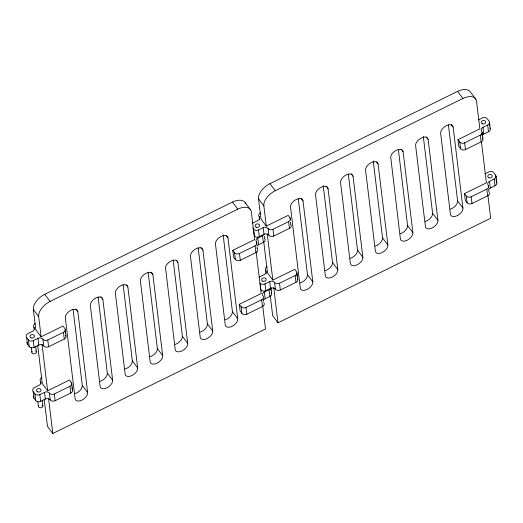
<?xml version="1.0" encoding="UTF-8"?>
<svg xmlns="http://www.w3.org/2000/svg" width="523" height="523" viewBox="0 0 523 523"><rect width="100%" height="100%" fill="white"/><g stroke="black" fill="none" stroke-linecap="round" stroke-linejoin="round"><path stroke-width="0.78" d="M27 342.454A3.609 2.805 -6.9 0 0 27.438 344.206L29.21 346.572A3.609 2.805 -6.9 0 0 34.113 347.396L38.807 345.095A3.609 2.805 -6.9 0 1 43.71 345.919A3.609 2.805 -6.9 0 0 48.613 346.742L64.251 339.061L63.433 332.314A3.609 2.805 -6.9 0 0 64.787 328.411L63.008 326.045L41.114 336.812L35.793 329.719L33.341 309.479A14.428 8.263 -36.9 0 1 44.762 294.338L232.421 202.094A14.428 8.263 -36.9 0 1 245.771 203.813M290.245 219.961L289.971 217.712L288.199 215.352L266.305 226.113L260.977 219.019L258.525 198.786A14.428 8.263 -36.9 0 1 269.953 183.645L457.605 91.394A14.428 8.263 -36.9 0 1 470.497 92.12L475.825 99.213M41.114 336.812L38.669 316.572A14.428 8.263 -36.9 0 1 50.09 301.431L237.743 209.18A14.428 8.263 -36.9 0 1 251.341 212.024L254.675 239.567L232.781 250.334L233.598 257.074L235.376 259.441A3.609 2.805 -6.9 0 0 240.279 260.271L255.917 252.583A3.609 2.805 -6.9 0 0 257.623 249.34M266.305 226.113L263.854 205.879A14.428 8.263 -36.9 0 1 275.275 190.732L462.933 98.487A14.428 8.263 -36.9 0 1 476.531 101.331L479.866 128.874L457.971 139.634L458.789 146.381L460.56 148.748A3.609 2.805 -6.9 0 0 465.463 149.571L481.101 141.883A3.609 2.805 -6.9 0 0 482.454 137.98M478.336 119.917L482.356 117.937A3.609 2.805 -6.9 0 1 487.259 118.767L489.038 121.127A3.609 2.805 -6.9 0 1 487.684 125.03L488.502 131.776L483.808 134.084A3.609 2.805 -6.9 0 0 482.114 135.862M35.368 323.449A3.609 2.805 -6.9 0 0 34.015 327.352A3.609 2.805 -6.9 0 1 32.661 331.255L27.974 333.563A3.609 2.805 -6.9 0 0 26.621 337.459L28.392 339.826A3.609 2.805 -6.9 0 0 33.295 340.656L37.989 338.348A3.609 2.805 -6.9 0 1 42.893 339.172A3.609 2.805 -6.9 0 0 47.796 340.002L63.433 332.314M252.694 227.95L253.583 229.133A3.609 2.805 -6.9 0 0 258.486 229.957L263.174 227.649A3.609 2.805 -6.9 0 1 268.077 228.479A3.609 2.805 -6.9 0 0 272.98 229.303L288.618 221.615A3.609 2.805 -6.9 0 0 289.971 217.712M253.583 229.133L254.4 235.873A3.609 2.805 -6.9 0 0 259.297 236.703L263.991 234.396A3.609 2.805 -6.9 0 1 268.894 235.219A3.609 2.805 -6.9 0 0 273.797 236.05L289.435 228.361A3.609 2.805 -6.9 0 0 290.991 224.779M255.917 252.583L255.1 245.836A3.609 2.805 -6.9 0 0 256.453 241.933A3.609 2.805 -6.9 0 1 257.806 238.03L262.494 235.729A3.609 2.805 -6.9 0 0 264.187 233.944M481.101 141.883L480.284 135.137A3.609 2.805 -6.9 0 0 481.637 131.24A3.609 2.805 -6.9 0 1 482.99 127.337L487.684 125.03M232.781 250.334L234.559 252.694A3.609 2.805 -6.9 0 0 239.462 253.524L255.1 245.836M457.971 139.634L459.743 142.001A3.609 2.805 -6.9 0 0 464.646 142.825L480.284 135.137M257.081 246.202A3.609 2.805 -6.9 0 1 258.624 244.777L263.311 242.469A3.609 2.805 -6.9 0 0 264.867 238.893M484.867 173.878L488.887 171.897A3.609 2.805 -6.9 0 1 493.79 172.727L495.562 175.087L495.837 177.336M41.899 377.416A3.609 2.805 -6.9 0 0 40.546 381.313A3.609 2.805 -6.9 0 1 39.192 385.216L34.498 387.523A3.609 2.805 -6.9 0 0 33.152 391.426L34.923 393.786A3.609 2.805 -6.9 0 0 39.826 394.617L44.52 392.309A3.609 2.805 -6.9 0 1 49.423 393.133A3.609 2.805 -6.9 0 0 54.327 393.963L69.964 386.275A3.609 2.805 -6.9 0 0 71.318 382.372L69.539 380.012L47.645 390.773L42.317 383.679L37.669 345.265M297.319 278.419A3.609 2.805 -6.9 0 1 295.966 282.322L280.328 290.01A3.609 2.805 -6.9 0 1 275.425 289.186A3.609 2.805 -6.9 0 0 270.522 288.356L265.828 290.664A3.609 2.805 -6.9 0 1 260.925 289.834L260.114 283.093A3.609 2.805 -6.9 0 0 265.011 283.917L269.705 281.609A3.609 2.805 -6.9 0 1 274.608 282.44A3.609 2.805 -6.9 0 0 279.511 283.263L295.149 275.575A3.609 2.805 -6.9 0 0 296.502 271.679L294.724 269.312L272.836 280.073L267.508 272.98L263.729 241.77M33.152 391.426L33.962 398.166L35.741 400.533A3.609 2.805 -6.9 0 0 40.644 401.357L45.338 399.056A3.609 2.805 -6.9 0 1 50.241 399.879A3.609 2.805 -6.9 0 0 55.137 400.71L70.782 393.021A3.609 2.805 -6.9 0 0 72.481 389.785M263.801 302.64A3.609 2.805 -6.9 0 1 262.448 306.543L246.81 314.231A3.609 2.805 -6.9 0 1 241.907 313.401L240.129 311.041L239.312 304.294L261.206 293.534L256.172 251.916M262.448 306.543L261.631 299.797A3.609 2.805 -6.9 0 0 262.984 295.894A3.609 2.805 -6.9 0 1 264.337 291.991L269.025 289.69A3.609 2.805 -6.9 0 0 270.718 287.911M489.338 192.608A3.609 2.805 -6.9 0 1 487.632 195.844L471.994 203.532A3.609 2.805 -6.9 0 1 467.091 202.708L465.32 200.342L464.502 193.595L486.397 182.834L481.356 141.223M487.632 195.844L486.815 189.104A3.609 2.805 -6.9 0 0 488.168 185.201A3.609 2.805 -6.9 0 1 489.521 181.298L494.215 178.99A3.609 2.805 -6.9 0 0 495.562 175.087M239.312 304.294L241.09 306.655A3.609 2.805 -6.9 0 0 245.993 307.485L261.631 299.797M464.502 193.595L466.274 195.962A3.609 2.805 -6.9 0 0 471.177 196.785L486.815 189.104M263.363 300.882A3.609 2.805 -6.9 0 1 265.148 298.738L269.842 296.436A3.609 2.805 -6.9 0 0 271.195 292.534M488.802 189.47A3.609 2.805 -6.9 0 1 490.339 188.045L495.026 185.737A3.609 2.805 -6.9 0 0 496.589 182.154M44.2 399.219L47.488 426.402L52.816 433.489L265.494 328.941L262.696 305.85M270.26 295.717L272.679 315.702L278.001 322.796L490.679 218.248L487.887 195.157M457.605 91.394L462.933 98.487M451.205 124.539L453.14 127.122L462.94 208.062A7.211 4.132 -36.9 0 1 457.226 215.633A7.211 4.132 -36.9 0 1 450.427 214.214L440.634 133.273A7.211 4.132 -36.9 0 1 446.341 125.697A7.211 4.132 -36.9 0 1 453.14 127.122M426.186 136.843L428.121 139.419L437.914 220.36A7.211 4.132 -36.9 0 1 432.207 227.936A7.211 4.132 -36.9 0 1 425.408 226.511L415.608 145.571A7.211 4.132 -36.9 0 1 421.322 138A7.211 4.132 -36.9 0 1 428.121 139.419M448.407 124.886L457.612 200.969L462.94 208.062M401.167 149.14L403.102 151.722L412.895 232.663A7.211 4.132 -36.9 0 1 407.188 240.234A7.211 4.132 -36.9 0 1 400.383 238.815L390.661 156.599A7.211 4.132 -36.9 0 1 397.12 149.938A7.211 4.132 -36.9 0 1 403.102 151.722M423.284 136.372L432.593 213.273L437.914 220.36M376.625 162.084L378.083 164.019L387.876 244.96A7.211 4.132 -36.9 0 1 382.163 252.531A7.211 4.132 -36.9 0 1 375.364 251.112L365.57 170.171A7.211 4.132 -36.9 0 1 371.278 162.594A7.211 4.132 -36.9 0 1 378.083 164.019M398.363 149.486L407.567 225.57L412.895 232.663M351.123 173.741L353.058 176.316L362.857 257.264A7.211 4.132 -36.9 0 1 357.144 264.834A7.211 4.132 -36.9 0 1 350.345 263.409L340.551 182.468A7.211 4.132 -36.9 0 1 346.259 174.898A7.211 4.132 -36.9 0 1 353.058 176.316M373.245 160.973L382.548 237.867L387.876 244.96M326.104 186.038L328.039 188.62L337.832 269.561A7.211 4.132 -36.9 0 1 332.125 277.131A7.211 4.132 -36.9 0 1 325.326 275.713L315.526 194.765A7.211 4.132 -36.9 0 1 321.24 187.195A7.211 4.132 -36.9 0 1 328.039 188.62M348.318 174.081L357.529 250.171L362.857 257.264M301.078 198.341L303.02 200.917L312.813 281.858A7.211 4.132 -36.9 0 1 307.099 289.435A7.211 4.132 -36.9 0 1 300.3 288.01L290.507 207.069A7.211 4.132 -36.9 0 1 296.221 199.498A7.211 4.132 -36.9 0 1 303.02 200.917M323.201 185.573L332.51 262.468L337.832 269.561M269.953 183.645L275.275 190.732M258.525 198.786L263.854 205.879M298.28 198.681L307.485 274.771L312.813 281.858M245.307 202.819L250.635 209.906M232.421 202.094L237.743 209.18M226.505 235.88L227.956 237.815L237.749 318.762A7.211 4.132 -36.9 0 1 232.042 326.332A7.211 4.132 -36.9 0 1 225.243 324.907L215.443 243.966A7.211 4.132 -36.9 0 1 221.157 236.396A7.211 4.132 -36.9 0 1 227.956 237.815M200.995 247.536L202.937 250.118L212.73 331.059A7.211 4.132 -36.9 0 1 207.016 338.629A7.211 4.132 -36.9 0 1 200.217 337.211L190.424 256.263A7.211 4.132 -36.9 0 1 196.138 248.693A7.211 4.132 -36.9 0 1 202.937 250.118M223.118 234.775L232.428 311.669L237.749 318.762M176.46 260.48L177.912 262.415L187.711 343.356A7.211 4.132 -36.9 0 1 181.997 350.933A7.211 4.132 -36.9 0 1 175.198 349.508L165.477 267.299A7.211 4.132 -36.9 0 1 171.936 260.631A7.211 4.132 -36.9 0 1 177.912 262.415M198.197 247.882L207.402 323.966L212.73 331.059M150.957 272.137L152.893 274.719L162.686 355.66A7.211 4.132 -36.9 0 1 156.978 363.23A7.211 4.132 -36.9 0 1 150.179 361.811L140.38 280.864A7.211 4.132 -36.9 0 1 146.094 273.294A7.211 4.132 -36.9 0 1 152.893 274.719M173.178 260.179L182.383 336.269L187.711 343.356M126.422 285.081L127.874 287.016L137.667 367.957A7.211 4.132 -36.9 0 1 131.959 375.527A7.211 4.132 -36.9 0 1 125.154 374.108L115.361 293.168A7.211 4.132 -36.9 0 1 121.075 285.591A7.211 4.132 -36.9 0 1 127.874 287.016M148.153 272.483L157.364 348.566L162.686 355.66M100.913 296.737L102.854 299.313L112.648 380.26A7.211 4.132 -36.9 0 1 106.934 387.831A7.211 4.132 -36.9 0 1 100.135 386.405L90.342 305.465A7.211 4.132 -36.9 0 1 96.049 297.894A7.211 4.132 -36.9 0 1 102.854 299.313M123.134 284.78L132.339 360.863L137.667 367.957M75.894 309.034L77.829 311.616L87.629 392.557A7.211 4.132 -36.9 0 1 81.915 400.128A7.211 4.132 -36.9 0 1 75.116 398.709L65.323 317.762A7.211 4.132 -36.9 0 1 71.03 310.191A7.211 4.132 -36.9 0 1 77.829 311.616M98.115 297.077L107.32 373.167L112.648 380.26M44.762 294.338L50.09 301.431M33.341 309.479L38.669 316.572M73.096 309.381L82.301 385.464L87.629 392.557M489.476 122.153L490.293 128.893M496.007 176.114L496.824 182.854M489.306 123.376L489.58 125.625M496.111 179.585L496.288 181.089M494.215 178.99L495.026 185.737M482.99 127.337L483.808 134.084M489.521 181.298L490.339 188.045M482.082 132.26L482.899 139.007M481.912 133.483L482.186 135.732M488.26 185.946L488.443 187.45M488.711 189.699L488.985 191.948M464.646 142.825L465.463 149.571M471.177 196.785L471.994 203.532M459.743 142.001L460.56 148.748M466.274 195.962L467.091 202.708M296.94 272.699L297.757 279.445M290.513 222.21L290.788 224.459M296.776 273.928L297.044 276.17M288.618 221.615L289.435 228.361M295.149 275.575L295.966 282.322M272.98 229.303L273.797 236.05M279.511 283.263L280.328 290.01M268.077 228.479L268.894 235.219M274.608 282.44L275.425 289.186M267.214 233.657L272.836 280.073M273.745 287.617L278.001 322.796M270.907 287.558L271.633 293.553M264.39 236.324L264.664 238.573M270.653 288.036L270.921 290.285M263.174 227.649L263.991 234.396M269.705 281.609L270.522 288.356M262.494 235.729L263.311 242.469M269.025 289.69L269.842 296.436M260.552 212.756A3.609 2.805 -6.9 0 0 259.199 216.659L259.565 219.653M267.083 266.717A3.609 2.805 -6.9 0 0 265.73 270.62L266.096 273.614M258.486 229.957L259.297 236.703M265.011 283.917L265.828 290.664M257.806 238.03L258.624 244.777M264.337 291.991L265.148 298.738M256.453 241.933L256.721 244.182M257.087 247.183L257.27 248.68A3.609 2.805 -6.9 0 1 257.061 248.36M263.344 298.894L263.618 301.143M239.462 253.524L240.279 260.271M245.993 307.485L246.81 314.231M234.559 252.694L235.376 259.441M241.09 306.655L241.907 313.401M65.225 329.431L66.042 336.178M71.756 383.392L72.573 390.138M65.146 331.412L65.329 332.909M71.403 383.124L71.677 385.373M71.952 387.621L72.128 389.119A3.609 2.805 -6.9 0 1 72.337 389.439M69.964 386.275L70.782 393.021M47.796 340.002L48.613 346.742M54.327 393.963L55.137 400.71M42.893 339.172L43.71 345.919M49.423 393.133L50.241 399.879M42.03 344.356L47.645 390.773M48.561 398.317L52.816 433.489M37.989 338.348L38.807 345.095M44.52 392.309L45.338 399.056M34.015 327.352L34.289 329.601M40.546 381.313L40.814 383.562M35.682 346.474L36.349 351.986M42.213 400.435L42.879 405.946M33.295 340.656L34.113 347.396M39.826 394.617L40.644 401.357M31.282 347.449L31.857 352.169M37.813 401.409L38.382 406.129M28.392 339.826L29.21 346.572M34.923 393.786L35.741 400.533M26.621 337.459L27.438 344.206M42.585 405.077A2.255 1.752 -6.9 0 1 40.912 407.77A2.255 1.752 -6.9 0 1 38.467 405.671M35.701 350.77A2.255 1.752 -6.9 0 1 35.812 353.136A2.255 1.752 -6.9 0 1 32.799 353.574A2.255 1.752 -6.9 0 1 32.165 351.279M33.962 398.166A3.609 2.805 -6.9 0 1 33.779 395.695M65.597 335.158A3.609 2.805 -6.9 0 1 64.251 339.061M82.301 385.464A7.211 4.132 -36.9 0 1 74.952 393.682M107.32 373.167A7.211 4.132 -36.9 0 1 99.971 381.378M132.339 360.863A7.211 4.132 -36.9 0 1 124.99 369.081M157.364 348.566A7.211 4.132 -36.9 0 1 150.016 356.778M182.383 336.269A7.211 4.132 -36.9 0 1 175.035 344.48M207.402 323.966A7.211 4.132 -36.9 0 1 200.054 332.183M232.428 311.669A7.211 4.132 -36.9 0 1 225.073 319.88M489.848 127.874A3.609 2.805 -6.9 0 1 488.502 131.776M259.297 277.046A3.609 2.805 -6.9 0 1 259.689 276.824L264.377 274.523A3.609 2.805 -6.9 0 0 265.73 270.62M252.406 223.341A3.609 2.805 -6.9 0 1 253.158 222.863L257.852 220.556A3.609 2.805 -6.9 0 0 259.199 216.659M307.485 274.771A7.211 4.132 -36.9 0 1 300.137 282.982M332.51 262.468A7.211 4.132 -36.9 0 1 325.162 270.685M357.529 250.171A7.211 4.132 -36.9 0 1 350.181 258.382M382.548 237.867A7.211 4.132 -36.9 0 1 375.2 246.085M407.567 225.57A7.211 4.132 -36.9 0 1 400.219 233.788M432.593 213.273A7.211 4.132 -36.9 0 1 425.245 221.484M457.612 200.969A7.211 4.132 -36.9 0 1 450.264 209.187M37.591 391.871A2.255 1.752 -6.9 0 0 40.977 390.204A2.255 1.752 -6.9 0 0 37.617 388.824A2.255 1.752 -6.9 0 0 37.591 391.871M31.06 337.91A2.255 1.752 -6.9 0 0 34.446 336.243A2.255 1.752 -6.9 0 0 31.086 334.864A2.255 1.752 -6.9 0 0 31.06 337.91M262.775 281.171A2.255 1.752 -6.9 0 0 266.161 279.511A2.255 1.752 -6.9 0 0 262.808 278.125A2.255 1.752 -6.9 0 0 262.775 281.171M256.244 227.211A2.255 1.752 -6.9 0 0 259.63 225.55A2.255 1.752 -6.9 0 0 256.277 224.164A2.255 1.752 -6.9 0 0 256.244 227.211M482.317 123.82A2.255 1.752 -6.9 0 0 485.704 122.16A2.255 1.752 -6.9 0 0 482.343 120.774A2.255 1.752 -6.9 0 0 482.317 123.82M488.848 177.787A2.255 1.752 -6.9 0 0 492.235 176.12A2.255 1.752 -6.9 0 0 488.874 174.734A2.255 1.752 -6.9 0 0 488.848 177.787"/></g></svg>
